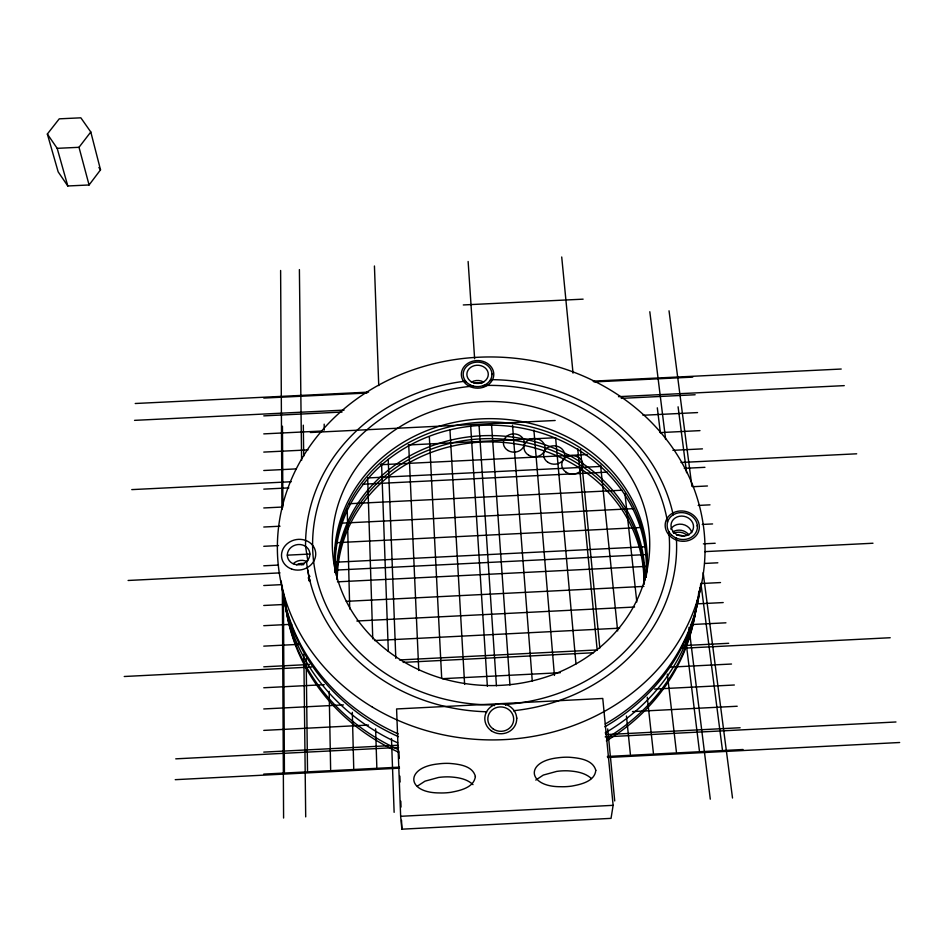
<?xml version="1.0" encoding="UTF-8"?>
<svg xmlns="http://www.w3.org/2000/svg" width="947" height="947" viewBox="0 0 947 947"><rect width="100%" height="100%" fill="white"/><g stroke="black" fill="none" stroke-linecap="round" stroke-linejoin="round"><path stroke-width="1.42" d="M483.562 386.459L483.562 385.5A178.474 159.735 1.3 0 1 667.54 522.14M486.521 712.546L486.521 711.765A185.553 166.08 1.3 0 1 306.485 561.583M490.546 380.623L490.546 379.664A185.553 166.08 1.3 0 1 673.199 514.837M491.931 374.574L491.943 373.615M494.358 705.657L494.37 704.864A178.474 159.735 1.3 0 1 312.901 553.699A178.474 159.735 1.3 0 1 473.429 386.092L473.441 387.051M505.568 705.207L505.591 704.414A178.474 159.735 1.3 0 0 668.807 531.575L668.653 532.463M514.126 711.446L514.162 710.652A185.553 166.08 1.3 0 0 676.383 538.156L676.229 539.044M516.648 718.619L516.683 717.838M613.123 805.329L611.04 818.362L401.871 829.181L400.652 816.302L396.592 708.96L602.765 698.46L613.123 805.329L400.652 816.302M697.158 526.141L697.323 525.254M89.077 184.973L100.524 169.844L90.794 131.976L80.862 117.819L59.247 118.837L47.35 134.024L58.158 171.845L67.793 185.979L89.077 184.973L79.003 147.306L90.794 131.976M535.777 780.068L543.294 775.072L556.718 771.391A62.751 60.277 22.1 0 1 567.798 770.822C576.06 771.296 585.092 772.693 591.39 778.529M417.331 786.152L425.014 781.157L438.556 777.463A62.384 60.774 -4.5 0 1 449.659 776.895C457.839 777.369 466.835 778.73 472.991 784.625M263.763 752.107L397.965 745.242M605.902 734.612L740.116 727.746M175.751 758.843L398.604 747.443M605.228 736.861L895.969 721.981M263.751 774.101L399.433 767.141M607.37 756.464L743.052 749.503M175.231 779.677L399.492 768.171M607.524 757.493L899.65 742.507M263.775 489.126L288.859 487.883M362.63 484.237L607.56 472.127M684.279 468.339L704.935 467.321M263.775 507.959L282.94 507.012M349.265 503.733L621.966 490.215M692.719 486.711L707.456 485.977M263.775 527.017L280.028 526.212M342.092 523.135L633.176 508.669M698.188 505.438L710.013 504.846M263.775 546.301L278.536 545.567M336.114 542.69L640.243 527.538M702.248 524.449L712.582 523.94M287.296 555.167L309.906 554.042M263.775 565.797L278.525 565.063M299.181 564.033L303.608 563.808M334.587 562.258L645.854 546.715M703.396 543.838L715.198 543.258M128.105 580.475L280.028 572.876M334.611 570.153L645.83 554.599M704.828 551.639L872.98 543.235M263.775 585.53L281.46 584.642M337.487 581.837L647.073 566.342M704.568 563.453L717.838 562.79M263.763 605.488L285.864 604.387M346.271 601.345L643.889 586.406M701.348 583.53L720.501 582.559M263.763 625.695L291.83 624.274M356.841 621.007L634.573 607.027M696.613 603.902L723.2 602.564M263.763 646.138L299.205 644.339M374.515 640.539L619.622 628.169M690.505 624.594L725.935 622.806M263.763 666.818L309.515 664.498M399.551 659.952L597.344 649.938M682.953 645.605L728.705 643.297M124.246 676.501L311.67 667.019M403.173 662.391L593.556 652.743M680.633 648.34L890.204 637.733M263.763 687.759L324.265 684.681M442.296 678.691L560.34 672.701M671.009 667.09L731.51 664.025M263.763 708.948L343.418 704.899M654.685 689.061L734.339 685.001M263.763 730.397L368.478 725.059M632.489 711.588L737.204 706.249M463.296 304.946L583.115 299.157M135.232 403.505L368.584 392.117M593.094 381.144L841.22 369.034M263.787 398.071L366.974 393.029M593.994 381.937L692.754 377.119M134.545 420.361L344.069 410.11M618.498 396.675L844.251 385.63M263.787 415.875L342.08 412.04M621.279 398.367L695.134 394.757M263.775 433.88L322.797 430.98M642.954 415.271L697.548 412.584M310.391 432.507L555.167 420.492M263.775 452.086L307.988 449.908M408.193 444.983L555.569 437.727M660.201 432.59L699.987 430.625M263.775 470.505L296.269 468.895M380.457 464.752L587.247 454.548M672.903 450.322L702.449 448.866M131.763 489.611L291.214 481.739M367.992 477.939L601.262 466.421M680.988 462.479L856.68 453.802M47.35 134.024L57.175 148.336L79.003 147.306M98.902 167.512L100.524 169.844M57.175 148.336L67.793 185.979M307.822 560.719L305.55 546.348A185.553 166.08 1.3 0 1 465.569 381.132L465.581 382.079M307.846 570.118L309.539 580.831M669.032 310.805L691.914 486.379M703.159 572.71L732.516 798.025M678.088 406.808L686.599 472.695M700.981 583.979L722.36 749.444M649.808 311.741L665.658 439.467M688.978 627.399L710.286 799.173M657.313 407.826L660.367 432.732M685.711 639.284L699.371 750.616M667.351 674.122L676.383 751.8M624.913 493.446L636.81 601.949M647.263 697.252L653.383 752.983M600.564 465.155L617.657 630.927M626.441 716.015L630.371 754.155M561.713 256.992L573.03 373.13M580.487 449.576L599.83 648.044M607.702 728.906L614.721 800.937M577.717 448.594L597.143 649.666M555.617 437.881L576.001 664.013M533.907 430.104L554.421 675.436M512.54 425.25L532.261 680.988M491.552 424.801L509.936 685.072M468.126 261.49L474.625 358.735M479.04 425.025L496.441 685.817M470.671 425.83L487.362 686.22M449.955 429.796L464.622 684.421M429.346 436.721L441.693 678.206M408.725 445.114L418.775 670.512M388.223 459.413L395.81 658.39M398.9 751.078L399.184 758.44M399.859 776.126L400.084 782.021M400.806 801.174L401.031 807.069M401.54 820.339L401.871 829.181M374.432 265.989L378.741 385.595M381.57 463.852L388.329 651.382M391.466 738.494L394.13 812.325M367.673 478.152L372.763 638.882M375.616 728.823L376.823 767.165M347.206 508.705L349.727 609.016M352.32 712.286L353.728 768.348M324.182 424.161L324.3 430.056M329.177 691.31L330.633 769.532M303.312 425.179L303.691 456.194M306.165 658.496L307.526 770.716M299.394 269.587L301.596 460.408M303.833 654.176L305.703 816.882M282.443 426.209L282.893 505.982M283.39 591.674L284.42 771.9M280.62 270.487L281.922 509.581M282.336 586.323L283.591 818.03M471.31 382.221A10.583 9.044 0 0 1 483.775 382.162M309.941 576.273A11.186 10.003 -12 0 1 308.154 577.978M293.274 563.666A11.186 10.003 -12 0 1 307.254 561.701M309.503 581.363A182.878 164.458 1.4 0 1 308.982 577.232M309.882 579.907A11.151 9.991 -12.1 0 1 309.065 580.677M296.529 564.791A11.151 9.991 -12.1 0 1 304.236 563.572M335.155 572.473A156.444 140.653 1.4 0 1 492.416 418.669A156.444 140.653 1.4 0 1 646.15 576.794M700.792 583.281A210.755 189.601 1.4 0 1 605.251 723.993M398.214 733.901A210.755 189.601 1.4 0 1 281.212 581.008M673.625 533.303A11.186 9.849 13 0 1 687.143 535.386M672.713 532.001A11.198 9.861 12.9 0 1 688.966 534.996M474.116 383.18A10.571 9.044 0 0 1 481.893 383.464M699.999 587.756A210.151 189.234 1.4 0 1 604.873 726.775M398.45 736.659A210.151 189.234 1.4 0 1 281.934 585.435M676.62 535.15A11.151 9.837 13 0 1 683.817 536.369M698.839 591.177A208.66 188.311 1.5 0 1 605.18 732.907M397.728 742.85A208.66 188.311 1.5 0 1 283.2 591.674M301.17 564.838A18.265 16.395 -12.2 0 1 303.656 564.661M697.146 600.078A207.18 187.399 1.5 0 1 606.707 738.21M398.332 749.551A207.18 187.399 1.5 0 1 284.313 596.35M336.872 579.611A153.793 139.02 1.5 0 1 492.203 438.639A153.793 139.02 1.5 0 1 644.291 583.956M337.25 578.463A153.367 138.747 1.5 0 1 492.878 441.906A153.367 138.747 1.5 0 1 643.913 584.074M696.388 604.435A206.588 187.032 1.6 0 1 606.329 740.897M398.569 752.202A206.588 187.032 1.6 0 1 285.142 602.126M670.807 529.113A11.269 9.896 12.8 0 1 682.278 524.318A11.269 9.896 12.8 0 1 691.76 532.64M335.285 572.757A156.006 140.369 1.4 0 1 492.44 422.042A156.006 140.369 1.4 0 1 645.996 577.185M335.439 572.556A155.592 140.12 1.4 0 1 492.618 425.167A155.592 140.12 1.4 0 1 645.83 577.35M336.481 575.752A154.195 139.268 1.5 0 1 492.487 435.596A154.195 139.268 1.5 0 1 644.753 580.535M595.805 770.313C594.775 781.464 580.748 784.459 571.657 786.117A61.957 58.181 12 0 1 560.304 786.708C527.87 786.839 524.33 761.506 557.913 757.801A63.721 61.034 20.6 0 1 569.171 757.233C578.7 757.991 592.739 759.458 595.805 770.313M475.382 776.504C473.962 787.691 459.958 790.638 450.701 792.343A61.78 58.489 -3.3 0 1 439.337 792.935C406.085 792.864 405.008 767.366 437.928 763.957A63.366 61.519 -4.2 0 1 449.198 763.389C458.573 764.122 472.683 765.602 475.382 776.504M507.994 450.523A10.524 9.139 2.1 0 0 524.401 443.776A10.524 9.139 2.1 0 0 509.332 434.744A10.524 9.139 2.1 0 0 507.994 450.523M528.639 455.176A10.547 9.162 3.2 0 0 545.022 448.405A10.547 9.162 3.2 0 0 529.87 439.349A10.547 9.162 3.2 0 0 528.639 455.176M547.697 462.172A10.583 9.198 4.4 0 0 564.637 456.418A10.583 9.198 4.4 0 0 550.148 446.416A10.583 9.198 4.4 0 0 547.697 462.172M565.915 472.103A10.618 9.257 5.5 0 0 582.879 466.326A10.618 9.257 5.5 0 0 568.283 456.253A10.618 9.257 5.5 0 0 565.915 472.103M294.659 564.317A11.352 10.109 -11.7 0 0 309.74 552.492A11.352 10.109 -11.7 0 0 291.404 547.117A11.352 10.109 -11.7 0 0 294.659 564.317M400.889 660.059A158.729 142.026 1.3 0 0 649.216 555.64A158.729 142.026 1.3 0 0 422.895 414.928A158.729 142.026 1.3 0 0 400.889 660.059M671.553 535.043A15.247 13.376 12.6 0 0 696.909 530.261A15.247 13.376 12.6 0 0 678.336 512.883A15.247 13.376 12.6 0 0 671.553 535.043M470.02 384.79A14.394 12.252 0 0 0 491.967 374.716A14.394 12.252 0 0 0 470.73 363.589A14.394 12.252 0 0 0 470.02 384.79M491.233 730.705A15.969 15.045 4.5 0 0 516.612 720.584A15.969 15.045 4.5 0 0 494.417 704.852A15.969 15.045 4.5 0 0 491.233 730.705M372.396 707.113A213.844 191.472 1.3 0 0 704.568 561.973A213.844 191.472 1.3 0 0 396.627 376.279A213.844 191.472 1.3 0 0 372.396 707.113M493.02 728.835A12.938 12.193 4.5 0 0 513.594 720.643A12.938 12.193 4.5 0 0 495.624 707.871A12.938 12.193 4.5 0 0 493.02 728.835M670.18 536.251A17.188 15.069 12.6 0 0 698.768 530.853A17.188 15.069 12.6 0 0 677.815 511.273A17.188 15.069 12.6 0 0 670.18 536.251M674.276 532.759A11.34 9.955 12.6 0 0 693.145 529.219A11.34 9.955 12.6 0 0 679.342 516.281A11.34 9.955 12.6 0 0 674.276 532.759M469.061 386.127A16.229 13.803 0 0 0 493.789 374.763A16.229 13.803 0 0 0 469.866 362.228A16.229 13.803 0 0 0 469.061 386.127M471.937 382.091A10.713 9.115 0 0 0 488.285 374.61A10.713 9.115 0 0 0 472.494 366.323A10.713 9.115 0 0 0 471.937 382.091M291.629 569.04A17.188 15.306 -11.7 0 0 315.635 552.421A17.188 15.306 -11.7 0 0 288.563 542.69A17.188 15.306 -11.7 0 0 291.629 569.04"/></g></svg>
